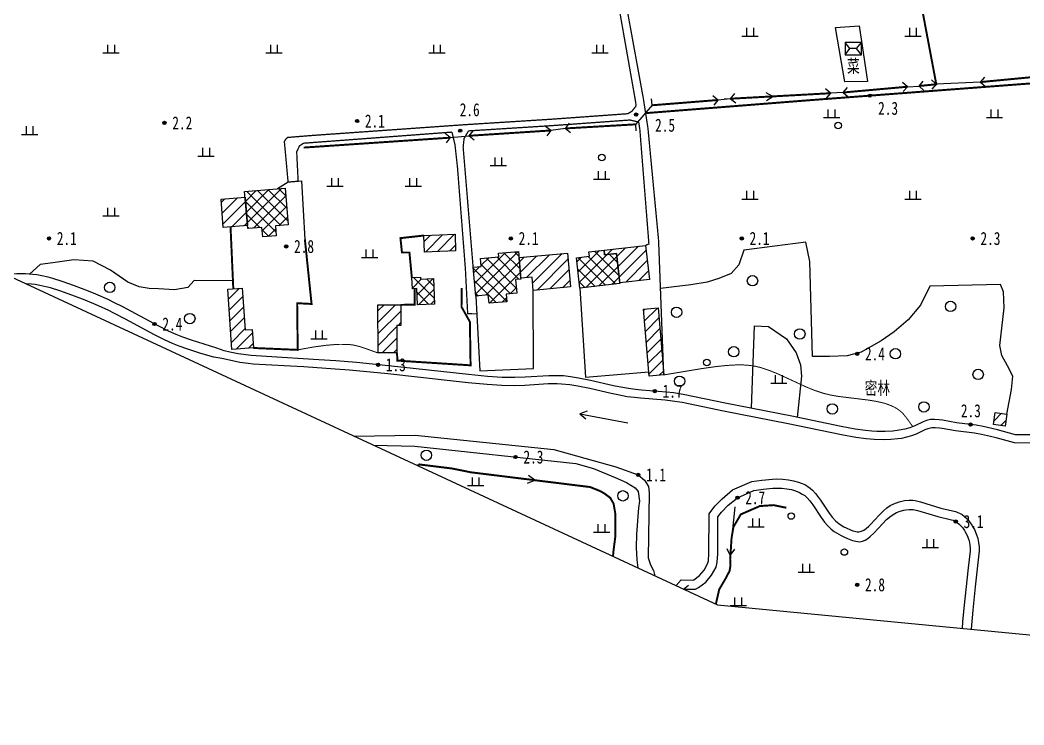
# Model space of a CAD drawing. Header units: metres. Extents: x 494039 to 619385, y 3351420 to 3402703.
# Drawn here: x 589162.9 to 589471, y 3392456.4 to 3392672.7 of the extents above; entities that cross this region are included whole.
import ezdxf
from ezdxf.enums import TextEntityAlignment as Align

# ---------------------------------------------------------------- set-up
doc = ezdxf.new("R2010")
doc.units = ezdxf.units.M
for name, pattern in [('2180', [0]), ('2430', [0]), ('2450', [0]), ('4410a', [0]), ('8521', [0]), ('9610', [0])]:
    doc.linetypes.add(name, pattern=pattern)
for name, color, linetype in [('210100', 130, 'Continuous'), ('220200', 130, 'Continuous'), ('220900', 130, '2180'), ('261301', 141, 'Continuous'), ('310300', 8, 'Continuous'), ('310500', 8, 'Continuous'), ('330400', 8, 'Continuous'), ('380201', 8, '2430'), ('380202', 8, '2450'), ('420500', 8, 'Continuous'), ('440200', 8, '4410a'), ('510301', 8, 'Continuous'), ('720100', 8, 'Continuous'), ('760201', 8, '8521'), ('810100', 8, '9610'), ('810302', 8, 'Continuous'), ('810501', 8, 'Continuous'), ('范围线', 8, 'Continuous')]:
    doc.layers.add(name, color=color, linetype=linetype)
doc.layers.add('710101', color=8, linetype='Continuous', lineweight=0)
pattern_1 = [(45, (0, 0), (-1.767766953, 1.767766953), []), (135, (0, 0), (-1.767766953, -1.767766953), [])]
pattern_2 = [(45, (0, 0), (-1.767766953, 1.767766953), [])]

# ---------------------------------------------------------------- blocks, each defined once
blk = doc.blocks.new('gc170')
at = {"linetype": 'Continuous'}
blk.add_circle((0, 0), 0.5, dxfattribs=at)
blk = doc.blocks.new('gu')
at = {"flags": 128}
for points in [[(3.75, 0), (-3.75, 0)], [(2.71, -0.6), (3.75, 0), (3.75, 0), (2.71, 0.6)]]:
    blk.add_lwpolyline(points, dxfattribs=at)
blk = doc.blocks.new('p_point')
for radius in [0.25, 0.2, 0.15, 0.1, 0.05]:
    blk.add_circle((0, 0), radius)
blk.add_point((0, 0))
blk = doc.blocks.new('vm')
at = {"linetype": 'Continuous'}
for p, q in [((1.25, 0), (-1.25, 0)), ((-0.5, 0), (-0.5, 1.3)), ((0.5, 1.3), (0.5, 0))]:
    blk.add_line(p, q, dxfattribs=at)
blk = doc.blocks.new('v1')
blk.add_circle((0, 0), 0.8)
blk = doc.blocks.new('mf')
for p, q in [((1.25, 0.95), (-1.25, 0.95)), ((-1.25, 0.95), (-1.25, -0.95)), ((0.5, 0), (-0.5, 0)), ((1.25, -0.95), (1.25, 0.95)), ((-1.25, -0.95), (1.25, -0.95))]:
    blk.add_line(p, q)
at = {"flags": 128}
for points in [[(-1.25, -0.95), (-0.5, 0), (-1.25, 0.95)], [(1.25, -0.95), (0.5, 0), (1.25, 0.95)]]:
    blk.add_lwpolyline(points, dxfattribs=at)
blk = doc.blocks.new('1-3&1-4')
at = {"layer": '310300', "linetype": 'Continuous'}
h = blk.add_hatch(dxfattribs=at)
h.set_pattern_fill('ANSI31', color=8, scale=20, style=0)
h.set_pattern_definition(pattern_2)
h.paths.add_polyline_path([(589232.7036, 3392609.6833), (589225.3003, 3392609.0817), (589224.5982, 3392617.7215), (589232.0015, 3392618.3231)])
h = blk.add_hatch(dxfattribs=at)
h.set_pattern_fill('ANSI31', color=8, scale=20, style=0)
h.set_pattern_definition(pattern_2)
h.paths.add_polyline_path([(589296.4025, 3392606.9734), (589296.6016, 3392601.9044), (589287.0819, 3392601.5305), (589286.8828, 3392606.5996)])
h = blk.add_hatch(dxfattribs=at)
h.set_pattern_fill('ANSI31', color=8, scale=20, style=0)
h.set_pattern_definition(pattern_2)
h.paths.add_polyline_path([(589345.9382, 3392601.1134), (589342.3275, 3392600.7103), (589342.1688, 3392602.1322), (589354.8997, 3392603.5535), (589356.0628, 3392593.1355), (589346.9425, 3392592.1174)])
h = blk.add_hatch(dxfattribs=at)
h.set_pattern_fill('ANSI31', color=8, scale=20, style=0)
h.set_pattern_definition(pattern_2)
h.paths.add_polyline_path([(589316.0462, 3392599.8526), (589330.873, 3392601.213), (589331.8276, 3392590.8087), (589320.4301, 3392589.7629), (589320.0549, 3392593.8521), (589316.6256, 3392593.5374)])
h = blk.add_hatch(dxfattribs=at)
h.set_pattern_fill('ANSI31', color=8, scale=20, style=0)
h.set_pattern_definition(pattern_2)
h.paths.add_polyline_path([(589231.987, 3392577.6153), (589234.1429, 3392577.7625), (589234.5302, 3392572.0926), (589227.9171, 3392571.6409), (589226.6531, 3392590.1468), (589231.1102, 3392590.4512)])
h = blk.add_hatch(dxfattribs=at)
h.set_pattern_fill('ANSI31', color=8, scale=20, style=0)
h.set_pattern_definition(pattern_2)
h.paths.add_polyline_path([(589279.7839, 3392579.0076), (589278.5797, 3392579.0044), (589278.6023, 3392570.5677), (589272.785, 3392570.5521), (589272.7455, 3392585.3149), (589279.767, 3392585.3337)])
h = blk.add_hatch(dxfattribs=at)
h.set_pattern_fill('ANSI31', color=8, scale=20, style=0)
h.set_pattern_definition(pattern_2)
h.paths.add_polyline_path([(589360.4947, 3392563.8253), (589356.0257, 3392563.442), (589354.2644, 3392583.9769), (589358.7334, 3392584.3602)])
h = blk.add_hatch(dxfattribs=at)
h.set_pattern_fill('ANSI31', color=8, scale=20, style=0)
h.set_pattern_definition(pattern_2)
h.paths.add_polyline_path([(589462.1845, 3392552.3442), (589465.7223, 3392551.8327), (589465.1823, 3392548.0973), (589461.6445, 3392548.6088)])
at = {"layer": '310500', "linetype": 'Continuous'}
h = blk.add_hatch(dxfattribs=at)
h.set_pattern_fill('ANSI37', color=8, scale=20, style=0)
h.set_pattern_definition(pattern_1)
h.paths.add_polyline_path([(589244.2593, 3392621.0902), (589245.1734, 3392609.8421), (589241.322, 3392609.5292), (589241.5642, 3392606.5486), (589237.3951, 3392606.2098), (589237.1602, 3392609.101), (589232.7799, 3392608.745), (589231.8585, 3392620.0825)])
h = blk.add_hatch(dxfattribs=at)
h.set_pattern_fill('ANSI37', color=8, scale=20, style=0)
h.set_pattern_definition(pattern_1)
h.paths.add_polyline_path([(589312.0564, 3392588.6485), (589312.2718, 3392586.3007), (589306.8518, 3392585.8034), (589306.6174, 3392588.3581), (589302.7697, 3392588.005), (589301.9564, 3392596.8687), (589304.4808, 3392597.1003), (589304.2549, 3392599.5619), (589309.882, 3392600.0781), (589309.7824, 3392601.1641), (589315.8746, 3392601.723), (589316.6536, 3392593.2317), (589314.9569, 3392593.076), (589315.3356, 3392588.9493)])
h = blk.add_hatch(dxfattribs=at)
h.set_pattern_fill('ANSI37', color=8, scale=20, style=0)
h.set_pattern_definition(pattern_1)
h.paths.add_polyline_path([(589334.6789, 3392590.4633), (589333.6375, 3392599.7915), (589337.6309, 3392600.2373), (589337.4778, 3392601.6085), (589342.1688, 3392602.1322), (589342.3275, 3392600.7103), (589345.9382, 3392601.1134), (589346.9739, 3392591.8359)])
h = blk.add_hatch(dxfattribs=at)
h.set_pattern_fill('ANSI37', color=8, scale=20, style=0)
h.set_pattern_definition(pattern_1)
h.paths.add_polyline_path([(589290.1557, 3392585.5544), (589284.932, 3392585.3058), (589284.6932, 3392590.322), (589283.3192, 3392590.2566), (589283.1539, 3392593.729), (589285.8199, 3392593.8559), (589285.8521, 3392593.1806), (589289.7838, 3392593.3677)])
at = {"layer": '210100', "color": 141, "linetype": 'Continuous', "elevation": 0.8, "flags": 128}
for points in [[(589222.3542, 3392569.2597), (589218.3823, 3392570.4365), (589214.4414, 3392571.6848), (589211.7721, 3392572.6354), (589209.697, 3392573.4721), (589207.3017, 3392574.5477), (589204.1668, 3392576.1184), (589195.2742, 3392580.9414), (589191.7612, 3392582.7831), (589190.1335, 3392583.5844), (589187.0055, 3392585.0158), (589182.9235, 3392586.7348), (589178.7975, 3392588.3377), (589175.0979, 3392589.6404), (589172.2986, 3392590.5014), (589170.8883, 3392590.8774), (589168.9932, 3392591.3013), (589167.5579, 3392591.5446), (589166.4244, 3392591.6816), (589164.7818, 3392591.7889)], [(589265.4645, 3392545.0496), (589284.1892, 3392545.3291), (589326.699, 3392540.9194), (589345.749, 3392535.6277), (589352.6281, 3392533.1583), (589354.5684, 3392531.5708), (589355.8031, 3392529.6305), (589355.9795, 3392527.6902), (589355.6973, 3392507.6877), (589356.4381, 3392505.571), (589357.2848, 3392503.7719), (589357.745, 3392502.2108)], [(589364.3146, 3392499.1611), (589365.7559, 3392500.9011), (589369.5689, 3392500.8577), (589369.7298, 3392500.9314), (589371.4783, 3392502.2578), (589372.8473, 3392503.9012), (589373.9195, 3392505.8752), (589374.1522, 3392506.8134), (589374.2607, 3392509.0093), (589374.3504, 3392521.2414), (589376.0894, 3392523.5484), (589378.3718, 3392525.844), (589381.5919, 3392528.5192), (589387.4579, 3392531.1205), (589390.5567, 3392531.5121), (589393.8674, 3392531.831), (589395.1121, 3392531.8911), (589396.9852, 3392531.8706), (589398.7598, 3392531.6852), (589400.3179, 3392531.3734), (589401.8448, 3392530.9297), (589402.5869, 3392530.6593), (589403.7295, 3392530.1523), (589404.6662, 3392529.6212), (589405.3664, 3392529.1172), (589406.119, 3392528.4344), (589406.9755, 3392527.4803), (589408.5202, 3392525.3702), (589411.1698, 3392521.4066), (589412.1264, 3392520.1671), (589413.2624, 3392518.9689), (589414.6195, 3392517.9109), (589415.733, 3392517.2273), (589416.4148, 3392516.8661), (589417.7418, 3392516.2664), (589418.4817, 3392515.9899), (589418.9831, 3392515.8374), (589419.7898, 3392515.6852), (589420.3027, 3392515.6768), (589421.1032, 3392515.8392), (589421.8545, 3392516.1786), (589422.5691, 3392516.6529), (589423.4259, 3392517.385), (589423.9267, 3392517.8784), (589426.5591, 3392520.8089), (589427.7615, 3392522.0626), (589428.8627, 3392523.0181), (589429.9779, 3392523.7598), (589431.0232, 3392524.3021), (589432.6533, 3392524.9303), (589434.3262, 3392525.3259), (589435.7242, 3392525.4373), (589436.9104, 3392525.3534), (589437.5684, 3392525.2507), (589439.2744, 3392524.8564), (589445.4893, 3392522.9716), (589449.9519, 3392521.9067), (589450.4836, 3392521.7375), (589451.4145, 3392521.3449), (589452.0563, 3392520.9622), (589452.7749, 3392520.4009), (589453.5187, 3392519.6696), (589454.2721, 3392518.7664), (589455.0139, 3392517.6972), (589455.4352, 3392516.9895), (589455.7742, 3392516.3476), (589456.3279, 3392515.0996), (589456.8018, 3392513.6734), (589457.0888, 3392512.3601), (589457.2301, 3392511.0875), (589457.2199, 3392509.8045), (589456.0072, 3392498.7947), (589455.2736, 3392491.5999), (589454.7705, 3392485.7922)]]:
    blk.add_lwpolyline(points, dxfattribs=at)
at = {"layer": '210100', "color": 141, "linetype": 'Continuous', "flags": 128}
blk.add_lwpolyline([(589487.2196, 3392542.9047), (589468.0388, 3392542.9634), (589462.4714, 3392544.5177), (589460.754, 3392544.9469), (589457.9544, 3392545.5461), (589455.8572, 3392545.9069), (589449.9957, 3392546.6985), (589445.9281, 3392547.3856), (589445.0742, 3392547.5075), (589443.7475, 3392547.6057), (589442.6838, 3392547.559), (589441.5402, 3392547.325), (589440.5244, 3392546.9546), (589437.8789, 3392545.6963), (589436.5034, 3392545.1448), (589434.9615, 3392544.6887), (589433.3879, 3392544.3591), (589432.3254, 3392544.1984), (589430.1781, 3392543.9958), (589427.7428, 3392543.9258), (589425.0363, 3392544.0119), (589422.6074, 3392544.2227), (589419.3943, 3392544.6573), (589415.0164, 3392545.4326), (589398.6089, 3392548.8267), (589378.8253, 3392552.7321), (589366.064, 3392555.3371), (589363.1469, 3392555.8144), (589360.929, 3392556.0786), (589353.3195, 3392556.6845), (589351.4856, 3392556.8615), (589349.2439, 3392557.1506), (589346.3565, 3392557.6657), (589344.3025, 3392558.1004), (589337.7496, 3392559.6101), (589334.0609, 3392560.374), (589331.5936, 3392560.7712), (589329.115, 3392561.0202), (589327.7506, 3392561.0744), (589325.0105, 3392561.042), (589317.8518, 3392560.6083), (589314.7214, 3392560.5019), (589310.8163, 3392560.5837), (589306.2684, 3392560.8762), (589300.428, 3392561.4156), (589295.8881, 3392561.8976), (589275.7591, 3392564.1237), (589264.0679, 3392565.2664), (589259.6421, 3392565.6279), (589249.9737, 3392566.2983), (589245.9366, 3392566.5293), (589238.2768, 3392566.8803), (589234.4316, 3392567.1404), (589232.9601, 3392567.2875), (589230.3282, 3392567.6567), (589229.0797, 3392567.896), (589224.8675, 3392568.8553), (589222.3542, 3392569.2597)], dxfattribs=at)
at = {"layer": '220200', "color": 141, "linetype": 'Continuous', "const_width": 0.6, "flags": 128}
for points in [[(589438.7868, 3392652.4722), (589444.0872, 3392653.0107), (589427.3245, 3392741.9496)], [(589415.5086, 3392650.486), (589435.2398, 3392652.2528)], [(589330.2883, 3392639.4603), (589351.7944, 3392640.707)], [(589294.9652, 3392636.6271), (589249.94, 3392633.5829)], [(589325.7763, 3392638.8309), (589300.7007, 3392637.2024)], [(589344.8919, 3392508.1776), (589344.9976, 3392509.5409), (589345.5705, 3392514.0058), (589345.5941, 3392521.2643), (589345.0631, 3392524.338), (589344.0519, 3392526.0922), (589342.3353, 3392527.3859), (589341.0341, 3392528.1461), (589337.8529, 3392529.4227), (589301.226, 3392533.9509), (589295.5043, 3392535.1116), (589285.1866, 3392536.3835)], [(589376.4483, 3392493.5284), (589377.4786, 3392498.0051), (589379.6327, 3392501.6913), (589380.6647, 3392503.7062), (589380.9462, 3392505.4324), (589380.8391, 3392507.2401), (589381.2599, 3392513.6841), (589381.823, 3392517.1364), (589384.1038, 3392521.0395), (589389.954, 3392523.5846), (589394.1935, 3392523.8711), (589398.0796, 3392523.0552)]]:
    blk.add_lwpolyline(points, dxfattribs=at)
for points, elevation in [([(589457.6676, 3392653.6866), (589512.7685, 3392658.9361)], 2.5851), ([(589380.9728, 3392648.5816), (589411.6348, 3392650.2563)], 2.496), ([(589356.88, 3392646.5655), (589377.1009, 3392648.1776)], 2.496), ([(589285.1866, 3392536.3835), (589285.1522, 3392535.9101)], 2.4515)]:
    blk.add_lwpolyline(points, dxfattribs=dict(at, elevation=elevation))
at = {"layer": '220900', "color": 141, "linetype": 'Continuous'}
for p, q in [((589435.2398, 3392652.2528), (589433.741, 3392653.577)), ((589435.2398, 3392652.2528), (589433.9156, 3392650.754)), ((589438.7868, 3392652.4722), (589440.111, 3392653.971)), ((589438.7868, 3392652.4722), (589440.2856, 3392651.148)), ((589444.0872, 3392653.0107), (589442.6044, 3392654.3529)), ((589444.0872, 3392653.0107), (589442.745, 3392651.5279)), ((589457.6676, 3392653.6866), (589459.0098, 3392655.1694)), ((589457.6676, 3392653.6866), (589459.1504, 3392652.3444)), ((589377.1009, 3392648.1776), (589375.5476, 3392649.4374)), ((589380.9728, 3392648.5816), (589382.2326, 3392650.1349)), ((589411.6348, 3392650.2563), (589410.1394, 3392651.5843)), ((589411.6348, 3392650.2563), (589410.3068, 3392648.7609)), ((589415.5086, 3392650.486), (589416.8366, 3392651.9814)), ((589415.5086, 3392650.486), (589417.004, 3392649.158)), ((589356.88, 3392646.5655), (589356.7391, 3392648.5605)), ((589356.88, 3392646.5655), (589358.875, 3392646.7064)), ((589377.1009, 3392648.1776), (589375.8411, 3392646.6243)), ((589380.9728, 3392648.5816), (589382.5261, 3392647.3218)), ((589325.7763, 3392638.8309), (589324.1803, 3392640.0362)), ((589330.2883, 3392639.4603), (589331.4936, 3392641.0563)), ((589351.7944, 3392640.707), (589349.7994, 3392640.5661)), ((589351.7944, 3392640.707), (589351.9353, 3392638.712)), ((589294.9652, 3392636.6271), (589293.4169, 3392637.8931)), ((589300.7007, 3392637.2024), (589301.9667, 3392638.7507)), ((589300.7007, 3392637.2024), (589302.249, 3392635.9364)), ((589325.7763, 3392638.8309), (589324.571, 3392637.2349)), ((589330.2883, 3392639.4603), (589331.8843, 3392638.255)), ((589294.9652, 3392636.6271), (589293.6992, 3392635.0788)), ((589366.5029, 3392498.1313), (589368.0839, 3392499.3563))]:
    blk.add_line(p, q, dxfattribs=at)
at = {"layer": '220900', "color": 141, "linetype": '2180', "flags": 128}
for points, elevation in [([(589435.2398, 3392652.2528), (589438.7868, 3392652.4722)], 2.4026), ([(589415.5086, 3392650.486), (589411.6348, 3392650.2563)], 2.4849), ([(589356.88, 3392646.5655), (589351.7944, 3392640.707)], 2.4849), ([(589380.9728, 3392648.5816), (589377.1009, 3392648.1776)], 2.4849), ([(589330.2883, 3392639.4603), (589325.7763, 3392638.8309)], 2.4849)]:
    blk.add_lwpolyline(points, dxfattribs=dict(at, elevation=elevation))
for points in [[(589457.6676, 3392653.6866), (589444.0872, 3392653.0107)], [(589294.9652, 3392636.6271), (589300.7007, 3392637.2024)]]:
    blk.add_lwpolyline(points, dxfattribs=at)
at = {"layer": '310300', "color": 8, "linetype": 'Continuous', "flags": 128}
for points, elevation in [([(589232.7036, 3392609.6833), (589225.3003, 3392609.0817), (589224.5982, 3392617.7215), (589232.0015, 3392618.3231)], 6.0087), ([(589345.9382, 3392601.1134), (589342.3275, 3392600.7103), (589342.1688, 3392602.1322), (589354.8997, 3392603.5535), (589356.0628, 3392593.1355), (589346.9425, 3392592.1174)], 5.6576), ([(589316.0462, 3392599.8526), (589330.873, 3392601.213), (589331.8276, 3392590.8087), (589320.4301, 3392589.7629), (589320.0549, 3392593.8521), (589316.6256, 3392593.5374)], 5.1424), ([(589231.987, 3392577.6153), (589234.1429, 3392577.7625), (589234.5302, 3392572.0926), (589227.9171, 3392571.6409), (589226.6531, 3392590.1468), (589231.1102, 3392590.4512)], 5.8302), ([(589279.7839, 3392579.0076), (589278.5797, 3392579.0044), (589278.6023, 3392570.5677), (589272.785, 3392570.5521), (589272.7455, 3392585.3149), (589279.767, 3392585.3337)], 5.4733), ([(589360.4947, 3392563.8253), (589356.0257, 3392563.442), (589354.2644, 3392583.9769), (589358.7334, 3392584.3602)], 5.2903), ([(589462.1845, 3392552.3442), (589465.7223, 3392551.8327), (589465.1823, 3392548.0973), (589461.6445, 3392548.6088)], 6.0511)]:
    blk.add_lwpolyline(points, close=True, dxfattribs=dict(at, elevation=elevation))
blk.add_lwpolyline([(589296.4025, 3392606.9734), (589296.6016, 3392601.9044), (589287.0819, 3392601.5305), (589286.8828, 3392606.5996)], close=True, dxfattribs=at)
at = {"layer": '310500', "color": 8, "linetype": 'Continuous', "flags": 128}
for points, elevation in [([(589244.2593, 3392621.0902), (589245.1734, 3392609.8421), (589241.322, 3392609.5292), (589241.5642, 3392606.5486), (589237.3951, 3392606.2098), (589237.1602, 3392609.101), (589232.7799, 3392608.745), (589231.8585, 3392620.0825)], 13.694), ([(589312.0564, 3392588.6485), (589312.2718, 3392586.3007), (589306.8518, 3392585.8034), (589306.6174, 3392588.3581), (589302.7697, 3392588.005), (589301.9564, 3392596.8687), (589304.4808, 3392597.1003), (589304.2549, 3392599.5619), (589309.882, 3392600.0781), (589309.7824, 3392601.1641), (589315.8746, 3392601.723), (589316.6536, 3392593.2317), (589314.9569, 3392593.076), (589315.3356, 3392588.9493)], 10.7823), ([(589334.6789, 3392590.4633), (589333.6375, 3392599.7915), (589337.6309, 3392600.2373), (589337.4778, 3392601.6085), (589342.1688, 3392602.1322), (589342.3275, 3392600.7103), (589345.9382, 3392601.1134), (589346.9739, 3392591.8359)], 11.0685), ([(589290.1557, 3392585.5544), (589284.932, 3392585.3058), (589284.6932, 3392590.322), (589283.3192, 3392590.2566), (589283.1539, 3392593.729), (589285.8199, 3392593.8559), (589285.8521, 3392593.1806), (589289.7838, 3392593.3677)], 7.4051)]:
    blk.add_lwpolyline(points, close=True, dxfattribs=dict(at, elevation=elevation))
at = {"layer": '330400', "color": 8, "linetype": 'Continuous', "flags": 128}
blk.add_lwpolyline([(589420.3888, 3392670.9238), (589423.0263, 3392653.874), (589416.0311, 3392653.7208), (589413.1829, 3392670.4083)], close=True, dxfattribs=at)
at = {"layer": '380201', "color": 8, "linetype": '2430', "const_width": 0.6, "flags": 128}
for points, elevation in [([(589227.5216, 3392609.2622), (589228.3711, 3392590.2641)], 5.4473), ([(589286.8828, 3392606.5996), (589279.6628, 3392605.7994), (589280.1216, 3392601.3985), (589282.4236, 3392601.383), (589283.1539, 3392593.729)], 5.3693)]:
    blk.add_lwpolyline(points, dxfattribs=dict(at, elevation=elevation))
for points in [[(589234.5302, 3392572.0926), (589248.1383, 3392571.5127), (589247.965, 3392585.8309), (589252.3907, 3392585.6005), (589250.3388, 3392605.3882)], [(589278.6023, 3392570.5677), (589278.7297, 3392568.2094), (589301.1817, 3392566.7696), (589300.9739, 3392580.1116), (589298.3901, 3392584.7285), (589298.4927, 3392590.5022)], [(589284.0132, 3392590.2897), (589284.04, 3392585.3507), (589279.767, 3392585.3337)]]:
    blk.add_lwpolyline(points, dxfattribs=at)
at = {"layer": '380202', "color": 8, "linetype": '2450', "elevation": 4.1479, "flags": 128}
blk.add_lwpolyline([(589360.4947, 3392563.8253), (589358.9321, 3392604.4795)], dxfattribs=at)
at = {"layer": '380202', "color": 8, "linetype": '2450', "flags": 128}
for points in [[(589302.7697, 3392588.005), (589304.0394, 3392565.0956), (589320.5066, 3392565.749), (589320.4301, 3392589.7629)], [(589334.6789, 3392590.4633), (589336.428, 3392563.12), (589355.9146, 3392564.7377)]]:
    blk.add_lwpolyline(points, dxfattribs=at)
at = {"layer": '420500', "color": 8, "linetype": 'Continuous', "const_width": 0.4, "flags": 128}
for points in [[(589352.0008, 3392646.3906), (589351.721, 3392648.2002), (589339.1873, 3392719.3412), (589338.625, 3392722.0377), (589338.9751, 3392723.8622), (589340.0687, 3392725.7338), (589341.4107, 3392727.6455), (589345.423, 3392729.3532), (589369.5289, 3392733.8566)], [(589370.0279, 3392731.3623), (589346.1537, 3392726.9308), (589343.0565, 3392725.6126), (589342.1874, 3392724.3745), (589341.3639, 3392722.9652), (589341.1507, 3392721.8537), (589341.2529, 3392719.54), (589354.2013, 3392648.6182), (589355.6141, 3392639.4807), (589358.9321, 3392604.4795)], [(589352.0008, 3392646.3906), (589350.7339, 3392644.7718), (589349.4358, 3392643.9723), (589326.0134, 3392642.2833), (589299.3757, 3392640.6042)], [(589299.3757, 3392640.6042), (589252.4266, 3392637.2876), (589245.0896, 3392636.6974), (589244.4929, 3392636.2139), (589244.038, 3392635.4387), (589245.1834, 3392622.9867), (589248.2692, 3392623.2571), (589247.8222, 3392632.276), (589248.6677, 3392634.0727), (589249.8932, 3392634.9166), (589295.4557, 3392638.331)], [(589300.5327, 3392638.6992), (589326.1465, 3392640.3137), (589350.0597, 3392642.038), (589352.7693, 3392641.4201)], [(589354.8997, 3392603.5535), (589355.9018, 3392604.0236), (589353.1172, 3392639.1696), (589352.7693, 3392641.4201)], [(589295.4557, 3392638.331), (589296.3731, 3392634.6162), (589297.1551, 3392627.5892), (589299.5901, 3392596.3421), (589300.2907, 3392582.5831), (589303.0712, 3392582.5648)], [(589301.9564, 3392596.8687), (589298.897, 3392633.7596), (589299.1938, 3392636.4), (589300.5327, 3392638.6992)]]:
    blk.add_lwpolyline(points, dxfattribs=at)
at = {"layer": '440200', "color": 8, "linetype": '4410a', "const_width": 0.6, "flags": 128}
blk.add_lwpolyline([(589354.8921, 3392644.1503), (589403.9459, 3392648.0206), (589512.1548, 3392656.2301), (589518.8634, 3392656.8578), (589541.4625, 3392660.163)], dxfattribs=at)
at = {"layer": '710101', "color": 8, "linetype": 'Continuous', "const_width": 0.3, "elevation": 2, "flags": 128}
for points in [[(589248.1383, 3392571.5127), (589253.0084, 3392572.3984), (589256.8955, 3392572.9206), (589259.7763, 3392573.16), (589260.9743, 3392573.2118), (589263.1181, 3392573.2002), (589264.0623, 3392573.1363), (589265.2315, 3392572.9866), (589267.0955, 3392572.5472), (589269.1435, 3392571.8653), (589272.785, 3392570.5521)], [(589360.4947, 3392563.8253), (589372.0838, 3392565.7606), (589376.577, 3392566.3957), (589379.8401, 3392566.7353), (589382.6748, 3392566.8927), (589385.0772, 3392566.8769), (589387.0507, 3392566.7188), (589388.6647, 3392566.4583), (589390.4299, 3392566.0208), (589393.0336, 3392565.1416), (589395.6044, 3392564.0802), (589404.175, 3392560.1296), (589406.8203, 3392559.0565), (589409.5443, 3392558.1584), (589411.4715, 3392557.6874), (589413.9629, 3392557.2414), (589423.0685, 3392556.1317), (589425.5184, 3392555.7397), (589427.4126, 3392555.3282), (589428.3306, 3392555.0778), (589430.0932, 3392554.4622), (589431.3363, 3392553.8761), (589432.1195, 3392553.4132), (589432.8605, 3392552.883), (589433.5536, 3392552.2764), (589433.991, 3392551.822), (589434.8764, 3392550.7381), (589436.875, 3392547.9728)]]:
    blk.add_lwpolyline(points, dxfattribs=at)
at = {"layer": '760201', "color": 8, "linetype": '8521', "flags": 128}
for points in [[(589223.2816, 3392572.0686), (589219.3814, 3392573.2241), (589215.5117, 3392574.45), (589212.8906, 3392575.3835), (589210.846, 3392576.2075), (589208.4541, 3392577.2815), (589205.3239, 3392578.8507), (589194.5031, 3392584.701), (589191.7535, 3392586.0917), (589189.9279, 3392586.9507), (589186.225, 3392588.5695), (589183.8867, 3392589.53), (589179.6456, 3392591.1703), (589175.8441, 3392592.5094), (589172.9688, 3392593.3997), (589171.5204, 3392593.7906), (589169.5743, 3392594.234), (589168.1005, 3392594.4909), (589166.885, 3392594.6427), (589164.6076, 3392594.8018), (589161.9609, 3392594.8229), (589159.4861, 3392594.7066), (589158.6627, 3392594.6295)], [(589565.2171, 3392540.7403), (589564.9748, 3392536.7514), (589563.8878, 3392533.026), (589562.666, 3392530.1062), (589561.4899, 3392527.8863), (589560.1789, 3392526.472), (589557.8221, 3392525.5476), (589533.7319, 3392531.9916), (589504.6154, 3392538.9461), (589497.2254, 3392542.0524), (589491.4242, 3392544.3498), (589487.5556, 3392545.3987), (589468.3513, 3392545.4574), (589462.8732, 3392546.9847), (589461.1833, 3392547.407), (589458.4286, 3392547.998), (589456.3091, 3392548.3645), (589450.315, 3392549.1734), (589445.954, 3392549.9143), (589445.0024, 3392550.0521), (589443.5244, 3392550.163), (589442.3401, 3392550.1083), (589441.1045, 3392549.8486), (589440.0401, 3392549.455), (589437.4572, 3392548.2292), (589435.9223, 3392547.6128), (589434.4629, 3392547.1867), (589432.7241, 3392546.8344), (589430.7037, 3392546.5867), (589428.4062, 3392546.4675), (589425.8453, 3392546.4976), (589424.3147, 3392546.5881), (589422.329, 3392546.7804), (589419.181, 3392547.2201), (589414.8895, 3392547.9935), (589399.7144, 3392551.152), (589379.2997, 3392555.1825), (589366.4561, 3392557.8036), (589363.5005, 3392558.2871), (589361.2778, 3392558.5515), (589353.6699, 3392559.1579), (589351.8364, 3392559.3349), (589349.5917, 3392559.624), (589346.6818, 3392560.1427), (589345.0253, 3392560.4899), (589338.0077, 3392562.1016), (589334.2901, 3392562.8718), (589331.8036, 3392563.2726), (589329.723, 3392563.4951), (589327.9286, 3392563.5787), (589325.163, 3392563.5456), (589317.9377, 3392563.1076), (589314.7877, 3392563.0012), (589310.9033, 3392563.0831), (589306.3794, 3392563.3737), (589300.5697, 3392563.9093), (589275.9856, 3392566.6127), (589266.1678, 3392567.5869), (589259.8445, 3392568.1024), (589254.6006, 3392568.4685), (589238.5604, 3392569.4419), (589233.9003, 3392569.807), (589229.8396, 3392570.3036), (589227.3332, 3392570.7682), (589225.562, 3392571.2452), (589223.2816, 3392572.0686)], [(589271.3833, 3392542.302), (589284.1087, 3392541.9596), (589333.501, 3392536.6596), (589338.8586, 3392535.129), (589345.5437, 3392532.3868), (589348.9855, 3392530.8124), (589351.6952, 3392529.2294), (589352.6338, 3392528.0962), (589353.0559, 3392525.0839), (589352.7561, 3392523.0781), (589352.1135, 3392514.9859), (589352.0109, 3392510.8289), (589352.1617, 3392507.1056), (589352.4967, 3392504.6472)], [(589366.5335, 3392498.131), (589370.1577, 3392498.0995), (589371.1518, 3392498.5546), (589373.3925, 3392500.2544), (589375.1366, 3392502.3482), (589376.5068, 3392504.8707), (589376.8887, 3392506.4104), (589377.0132, 3392508.9313), (589377.0966, 3392520.3111), (589378.1745, 3392521.7409), (589380.2317, 3392523.8102), (589383.0572, 3392526.1575), (589388.1265, 3392528.4055), (589390.9143, 3392528.7702), (589393.8928, 3392529.0613), (589395.0125, 3392529.1128), (589396.6973, 3392529.0857), (589398.2218, 3392528.9197), (589399.6308, 3392528.6301), (589400.8823, 3392528.2527), (589402.0799, 3392527.7647), (589402.9775, 3392527.2838), (589403.6992, 3392526.785), (589404.4422, 3392526.1262), (589405.2848, 3392525.1996), (589406.2119, 3392523.987), (589408.7928, 3392520.1083), (589409.8337, 3392518.6439), (589410.802, 3392517.4791), (589411.7951, 3392516.5328), (589412.795, 3392515.7818), (589413.4296, 3392515.3698), (589414.8771, 3392514.5517), (589415.6937, 3392514.145), (589416.8617, 3392513.6173), (589418.328, 3392513.0536), (589418.9007, 3392512.8807), (589419.8665, 3392512.6838), (589420.6404, 3392512.6508), (589421.4404, 3392512.7921), (589422.2597, 3392513.1331), (589423.038, 3392513.6206), (589423.787, 3392514.2157), (589424.8754, 3392515.2463), (589427.5539, 3392518.1264), (589428.8566, 3392519.4354), (589430.2551, 3392520.5932), (589431.3906, 3392521.2962), (589431.9287, 3392521.5688), (589433.034, 3392522.0272), (589434.1661, 3392522.3617), (589434.7384, 3392522.4762), (589435.7738, 3392522.5766), (589437.0315, 3392522.4994), (589438.2876, 3392522.2606), (589439.0847, 3392522.0537), (589444.5566, 3392520.3675), (589448.7085, 3392519.3786), (589449.2225, 3392519.2108), (589449.9899, 3392518.871), (589450.4318, 3392518.6013), (589451.1286, 3392518.0431), (589452.1102, 3392516.9618), (589452.7442, 3392516.0522), (589453.0994, 3392515.4492), (589453.6342, 3392514.3499), (589453.8564, 3392513.7859), (589454.1371, 3392512.8973), (589454.3821, 3392511.7039), (589454.4749, 3392510.541), (589454.4519, 3392509.7814), (589453.8633, 3392504.6515), (589452.5723, 3392492.258), (589452.1772, 3392488.0977), (589452.0083, 3392486.0587)]]:
    blk.add_lwpolyline(points, dxfattribs=at)
at = {"layer": '810100', "color": 8, "linetype": '9610', "elevation": 3.1969, "flags": 128}
for points in [[(589245.1834, 3392622.9867), (589241.9454, 3392620.9022)], [(589248.2692, 3392623.2571), (589249.3304, 3392623.3324), (589250.3388, 3392605.3882)]]:
    blk.add_lwpolyline(points, dxfattribs=at)
at = {"layer": '810100', "color": 8, "linetype": '9610', "flags": 128}
for points in [[(589465.7223, 3392551.8327), (589467.1367, 3392559.3253), (589467.5477, 3392563.4427), (589465.9243, 3392566.5713), (589464.1655, 3392569.7791), (589463.5921, 3392572.8392), (589464.911, 3392584.4227), (589464.6665, 3392589.2893), (589463.8328, 3392591.5932), (589442.0751, 3392591.0404), (589439.2424, 3392585.2291), (589435.5017, 3392580.689), (589431.1857, 3392577.03), (589427.2103, 3392574.2565), (589421.0091, 3392570.784), (589416.7169, 3392569.6542), (589411.3636, 3392569.5077), (589406.0889, 3392569.4999), (589405.3209, 3392598.6624), (589404.0152, 3392604.5139), (589385.0152, 3392602.1554), (589383.4529, 3392597.6157), (589381.1691, 3392594.9516), (589377.3385, 3392593.37), (589373.8246, 3392592.3332), (589368.7745, 3392591.4669), (589359.4764, 3392590.3184)], [(589228.2622, 3392592.7), (589216.3511, 3392592.7963), (589214.3856, 3392590.6583), (589210.3217, 3392589.9398), (589205.4053, 3392590.2741), (589202.5163, 3392590.3294), (589199.515, 3392590.8155), (589196.0175, 3392592.323), (589190.6895, 3392596.0005), (589185.3709, 3392598.7603), (589179.4016, 3392599.166), (589172.9921, 3392598.1838), (589169.0874, 3392597.7368), (589165.7903, 3392594.7368)], [(589387.3561, 3392553.5961), (589388.3522, 3392578.9384), (589392.5541, 3392578.6645), (589398.1426, 3392574.8543), (589401.0988, 3392570.5828), (589402.4065, 3392566.9077), (589402.7427, 3392563.4398), (589401.4124, 3392550.8047)]]:
    blk.add_lwpolyline(points, dxfattribs=at)
at = {"layer": '范围线', "color": 8, "flags": 128}
blk.add_lwpolyline([(580974.9971, 3398172.2884), (580158.1729, 3397748.7629), (583102.2681, 3395406.1495), (589376.9328, 3392493.3034), (594318.9563, 3392016.403), (594002.9657, 3392059.9931), (593709.5027, 3392110.274), (593489.39, 3392154.2585), (593446.55, 3392164.1073), (593184.0367, 3392224.4585), (592856.0894, 3392311.9807), (592630.9821, 3392379.424), (592345.2786, 3392474.0542), (592112.8421, 3392558.6278), (591835.9381, 3392668.5492), (591571.4074, 3392783.2499), (591303.4331, 3392909.9936), (591275.2655, 3392923.316), (591065.2798, 3393031.2284), (591019.813, 3393054.5939), (590886.2864, 3393127.1825), (590776.1303, 3393189.2284), (589711.9005, 3393302.4152), (583546.9224, 3396125.8295)], close=True, dxfattribs=at)
at = {"layer": '261301', "color": 141, "linetype": 'Continuous', "xscale": 2, "yscale": 2}
for p, rotation in [((589386.4881, 3392648.8829, 2.4248), 3.128349561414294), ((589342.0523, 3392550.5334, 1.1), 169.509563689454), ((589313.4323, 3392532.4591, 2.4515), 352.9133539108306), ((589381.6125, 3392515.846, 2.4515), 263.8814421254519)]:
    blk.add_blockref('gu', p, dxfattribs=dict(at, rotation=rotation))
at = {"layer": '330400', "color": 8, "linetype": 'Continuous', "xscale": 2, "yscale": 2}
blk.add_blockref('mf', (589418.6036, 3392663.9701), dxfattribs=at)
at = {"layer": '510301', "color": 8, "linetype": 'Continuous', "xscale": 2, "yscale": 2}
for p in [(589413.977, 3392640.3459, 3.5208), (589341.4395, 3392630.5257, 3.9537), (589373.6514, 3392567.616, 3.621), (589399.5864, 3392520.521, 3.3278), (589415.8715, 3392509.4815, 3.7507)]:
    blk.add_blockref('gc170', p, dxfattribs=at)
at = {"layer": '720100', "color": 8, "linetype": 'Continuous', "xscale": 2, "yscale": 2, "zscale": 2}
for p in [(589423.6794, 3392649.5177, 2.3021), (589351.9803, 3392643.7223, 2.544), (589207.252, 3392641.1496, 2.1753), (589266.3567, 3392641.7335, 2.1319), (589298.0009, 3392638.7702, 2.5916), (589171.8246, 3392605.7221, 2.0562), (589313.5341, 3392605.7224, 2.1232), (589384.3889, 3392605.7225, 2.0976), (589455.246, 3392605.6969, 2.2592), (589244.6168, 3392603.2543, 2.753), (589204.2105, 3392579.4419, 2.4345), (589419.8162, 3392570.2952, 2.3626), (589272.7941, 3392566.9393, 1.3073), (589357.6996, 3392558.8507, 1.7153), (589454.617, 3392548.6076, 2.3326), (589315.0012, 3392538.6366, 2.3043), (589352.6281, 3392533.1583, 1.1), (589383.0572, 3392526.1575, 2.6732), (589450.0566, 3392518.8344, 3.1386), (589419.8161, 3392499.4404, 2.7923)]:
    blk.add_blockref('p_point', p, dxfattribs=at)
at = {"layer": '810302', "color": 8, "linetype": 'Continuous', "xscale": 2, "yscale": 2}
for p in [(589386.949, 3392667.6802), (589436.949, 3392667.6802), (589190.8808, 3392662.524), (589240.8808, 3392662.524), (589290.8808, 3392662.524), (589340.8808, 3392662.524), (589411.949, 3392642.6802), (589461.949, 3392642.6802), (589165.8808, 3392637.524), (589220.0341, 3392630.8809), (589309.6875, 3392627.9782, 3.3071), (589341.4375, 3392623.7448, 3.3071), (589259.593, 3392621.6282, 3.3071), (589283.5819, 3392621.6282, 3.3071), (589386.949, 3392617.6802), (589436.949, 3392617.6802), (589190.8808, 3392612.524), (589270.1763, 3392599.7559, 3.3071), (589254.6814, 3392574.8374, 3.3071), (589395.7761, 3392561.1505, 3.6859), (589302.754, 3392529.7622, 3.6859), (589388.7559, 3392517.1583, 3.6859), (589341.3784, 3392515.4352, 3.6859), (589442.2774, 3392510.8083, 3.6859), (589404.1774, 3392503.2488, 3.6859), (589383.3131, 3392492.9678, 3.6859)]:
    blk.add_blockref('vm', p, dxfattribs=at)
at = {"layer": '810501', "color": 8, "linetype": 'Continuous', "xscale": 2, "yscale": 2}
for p in [(589387.6874, 3392592.7135, 3.6859), (589190.4506, 3392590.6793, 3.3071), (589364.404, 3392583.0374, 3.6859), (589448.4659, 3392584.8516, 3.6859), (589215.0219, 3392581.1084, 3.3071), (589402.2017, 3392576.385, 3.6859), (589381.9421, 3392570.9421, 3.6859), (589431.5326, 3392570.3374, 3.6859), (589365.3112, 3392561.8707, 3.6859), (589456.9326, 3392563.9874, 3.6859), (589412.1802, 3392553.404, 3.6859), (589440.3017, 3392554.0088, 3.6859), (589287.617, 3392539.1882, 3.6859), (589347.9247, 3392526.7288, 3.6859)]:
    blk.add_blockref('v1', p, dxfattribs=at)
at = {"color": 8, "width": 0.75}
blk.add_text('菜', height=4, dxfattribs=at).set_placement((589418.6523, 3392658.5658, 3.1736), align=Align.MIDDLE_CENTER)
at = {"color": 8, "linetype": 'Continuous', "width": 0.75}
blk.add_text('密林', height=4, dxfattribs=at).set_placement((589426.0154, 3392559.8866), align=Align.MIDDLE)
at = {"layer": '720100', "color": 8, "width": 0.75}
for s, p in [('2.6', (589297.8488, 3392645.2043, 2.5916)), ('2.3', (589426.2397, 3392645.6475, 2.3021)), ('2.2', (589209.652, 3392641.1496, 2.1753)), ('2.1', (589268.7567, 3392641.7335, 2.1319)), ('2.5', (589357.8013, 3392640.4514, 2.544)), ('2.1', (589174.2246, 3392605.7221, 2.0562)), ('2.1', (589315.9341, 3392605.7224, 2.1232)), ('2.1', (589386.7889, 3392605.7225, 2.0976)), ('2.3', (589457.646, 3392605.6969, 2.2592)), ('2.8', (589247.0168, 3392603.2543, 2.753)), ('2.4', (589206.6105, 3392579.4419, 2.4345)), ('2.4', (589422.2162, 3392570.2952, 2.3626)), ('1.3', (589275.1941, 3392566.9393, 1.3073)), ('1.7', (589360.0996, 3392558.8507, 1.7153)), ('2.3', (589451.6356, 3392552.8299, 2.3326)), ('2.3', (589317.4012, 3392538.6366, 2.3043)), ('1.1', (589355.0281, 3392533.1583, 1.1)), ('2.7', (589385.4572, 3392526.1575, 2.6732)), ('3.1', (589452.4566, 3392518.8344, 3.1386)), ('2.8', (589422.2161, 3392499.4404, 2.7923))]:
    blk.add_text(s, height=4, dxfattribs=at).set_placement(p, align=Align.MIDDLE_LEFT)

msp = doc.modelspace()

# ---------------------------------------------------------------- block references
msp.add_blockref('1-3&1-4', (0, 0))

doc.saveas('drawing.dxf')
